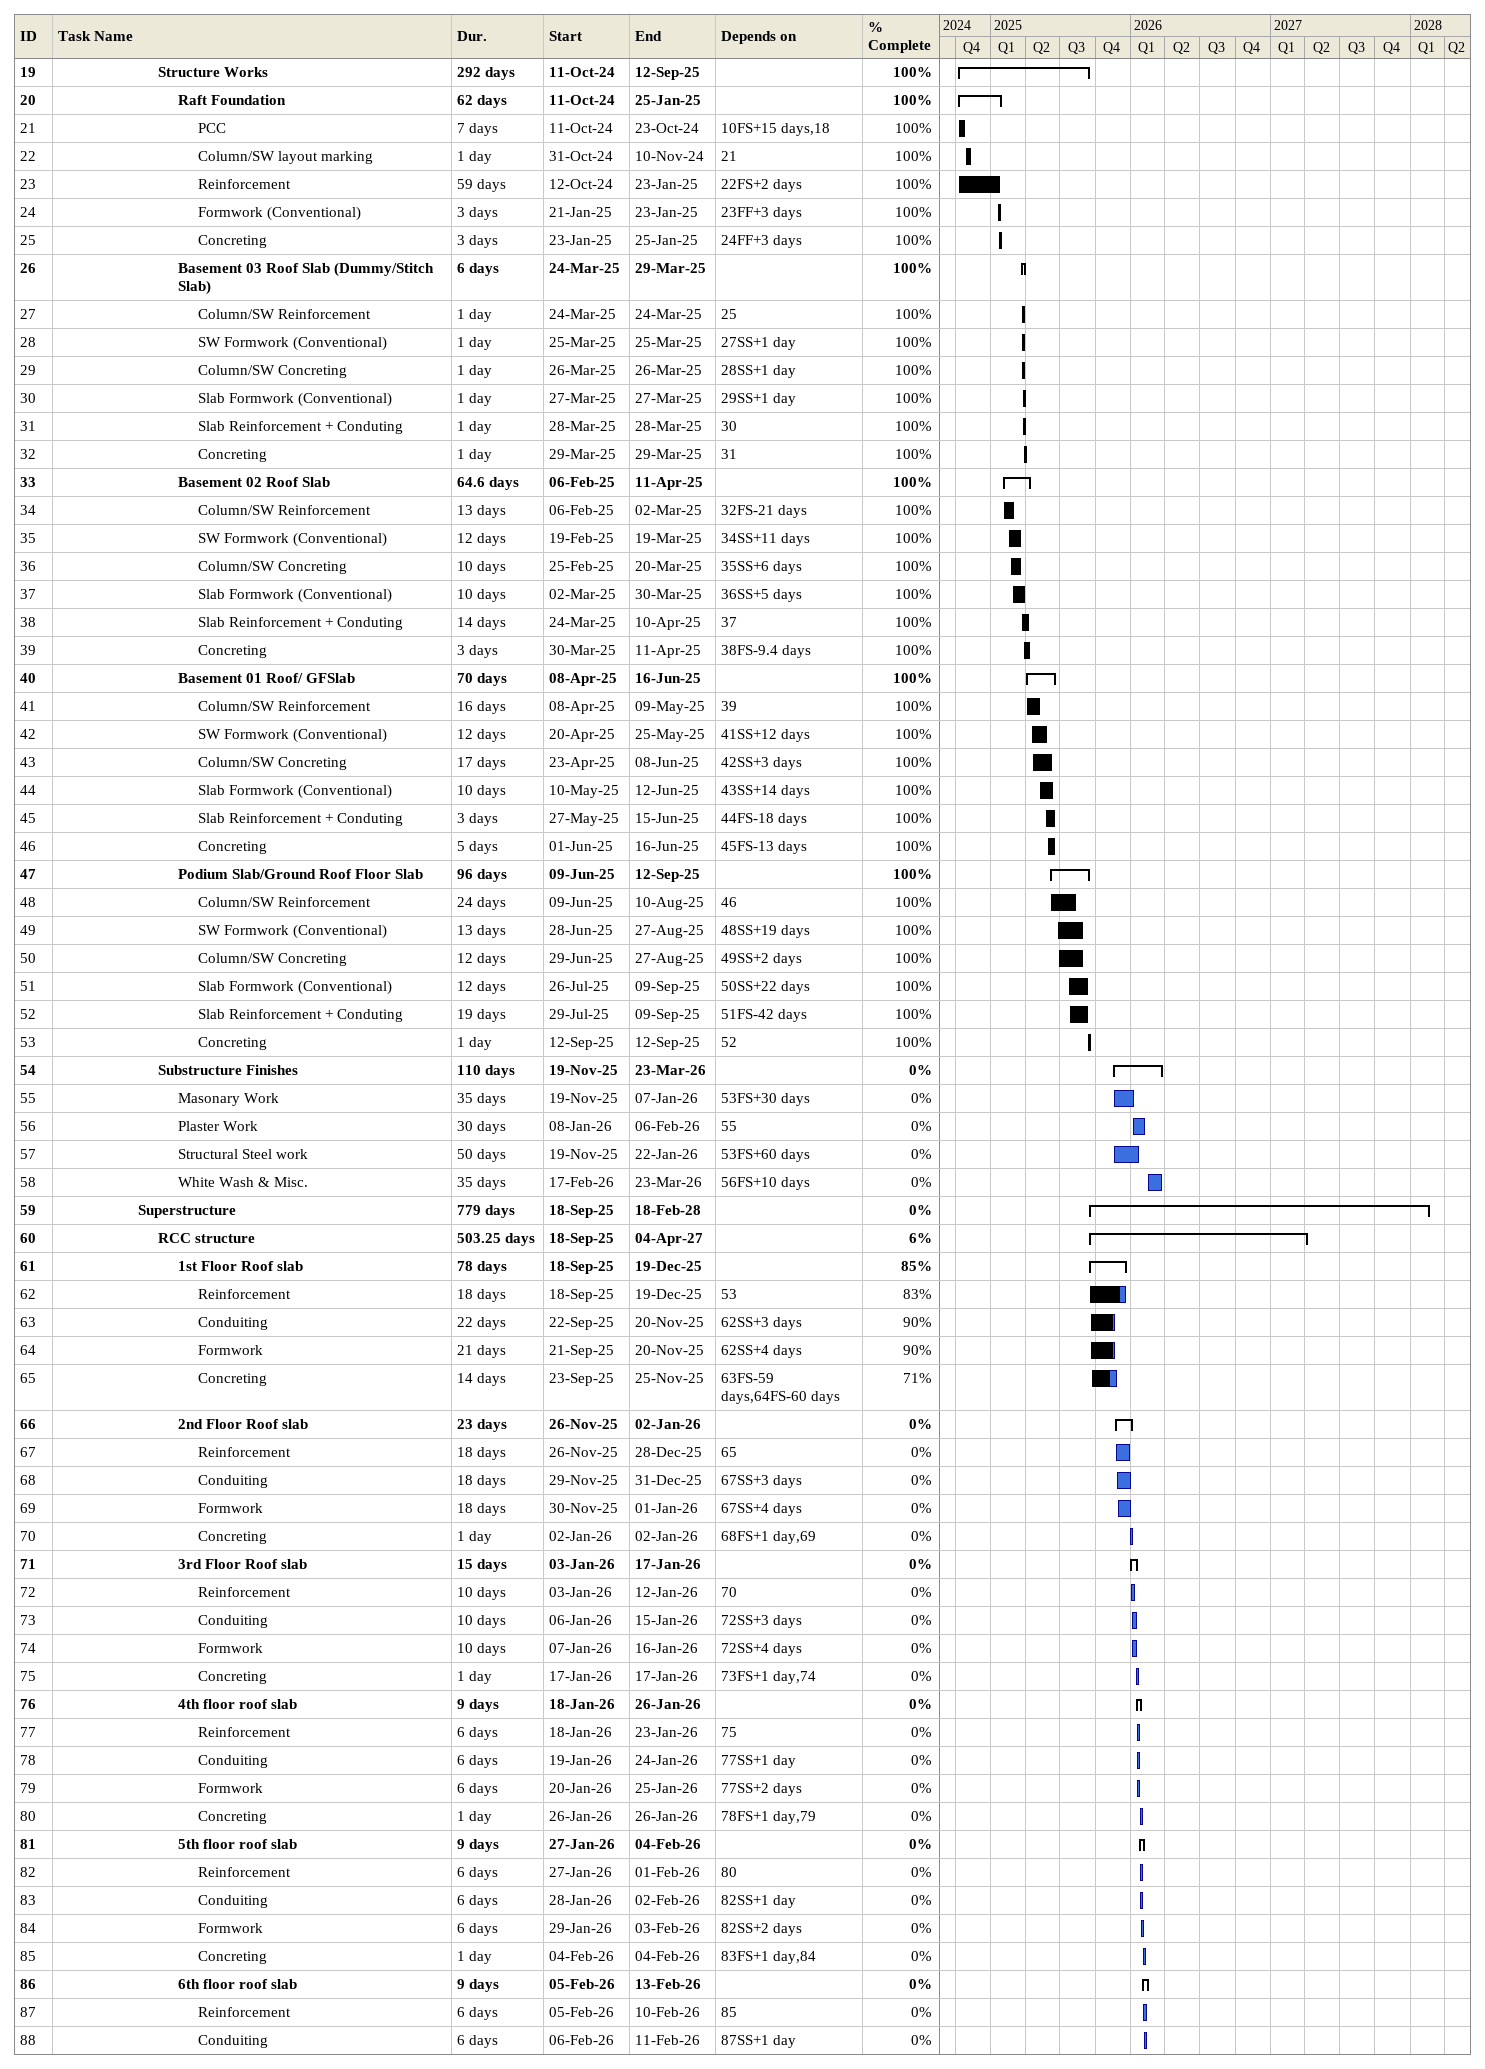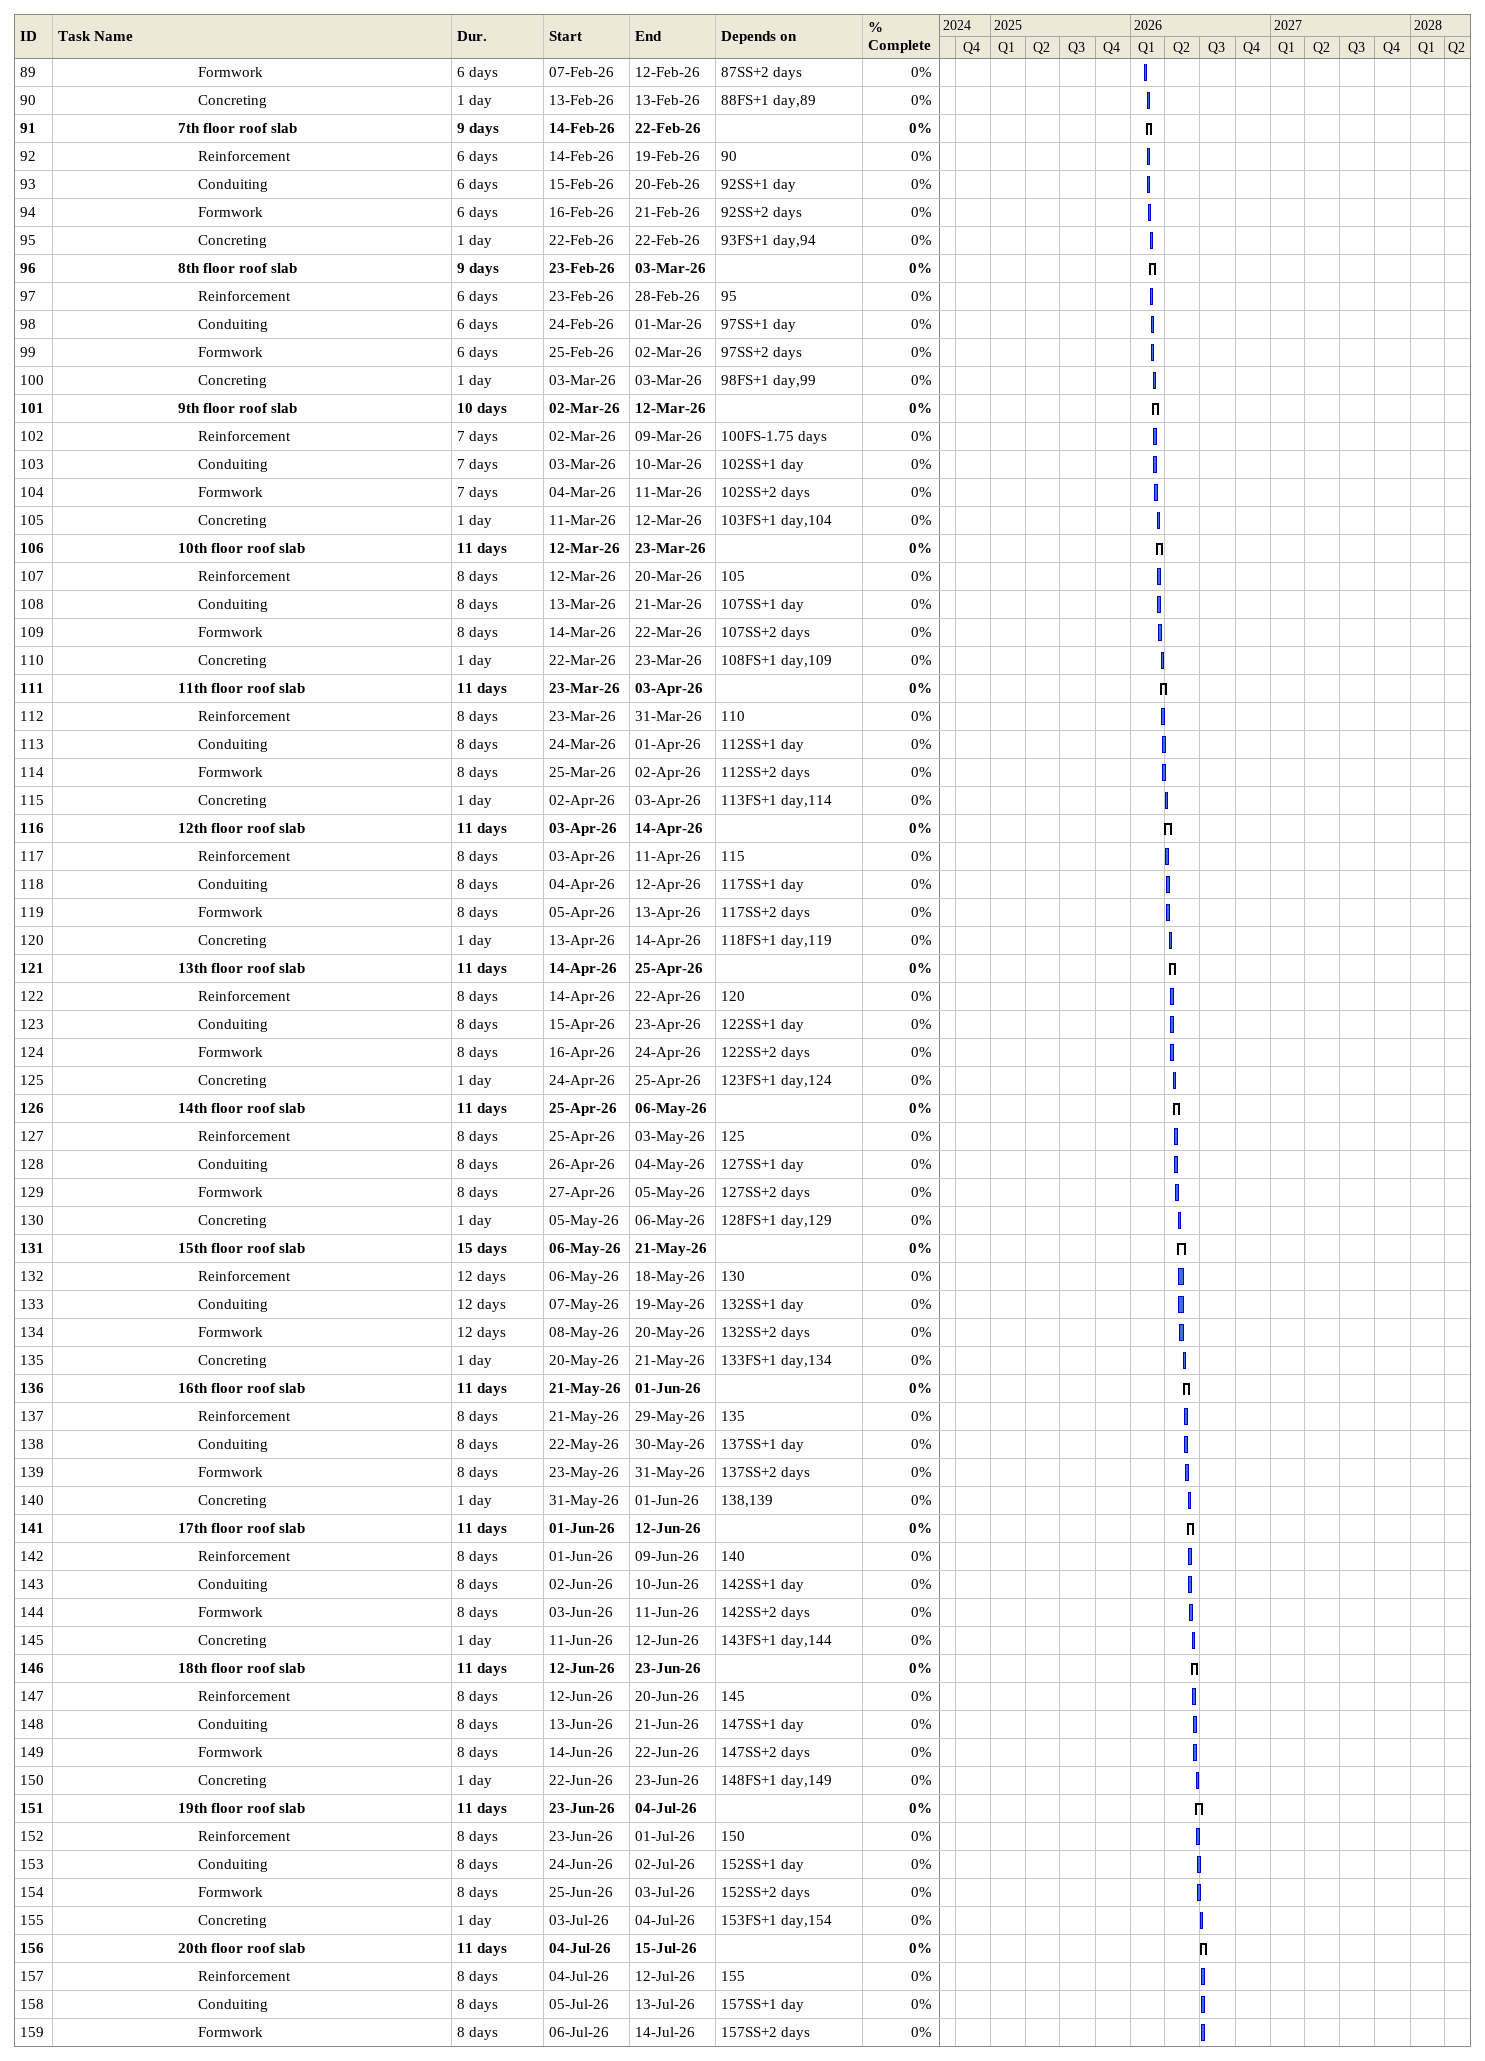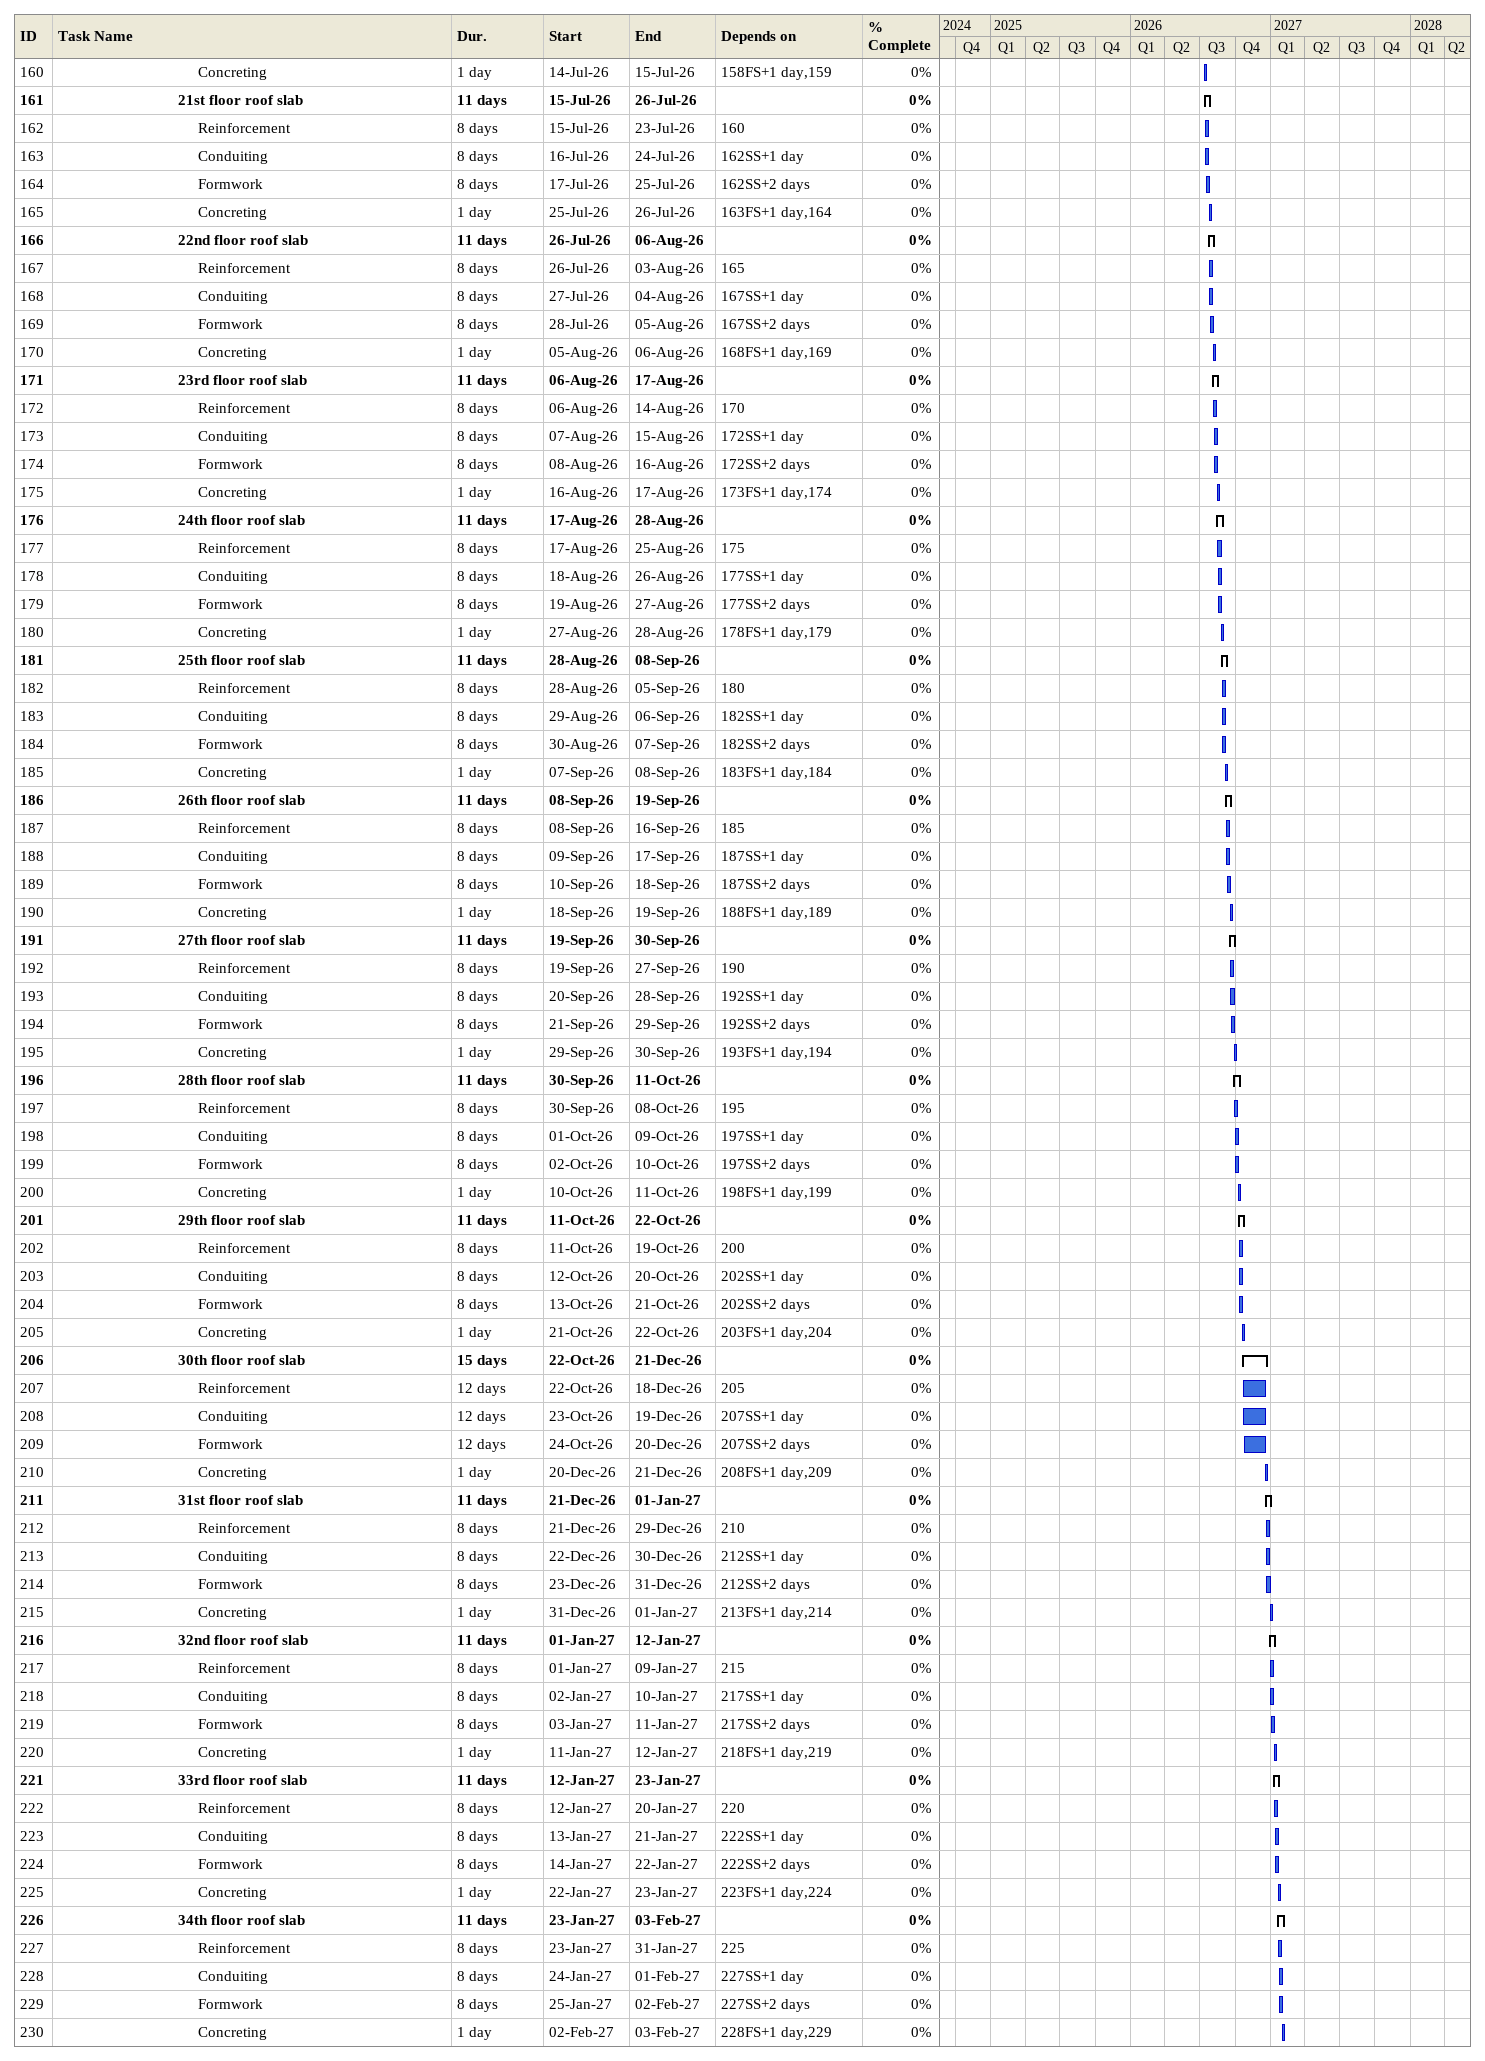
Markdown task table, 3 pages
| ID | Level | Task | Duration | Start | Finish | Predecessors | % complete |
|---|---|---|---|---|---|---|---|
| 19 | 6 | **Structure Works** | 292d | 2024-10-11 | 2025-09-12 |  | 100 |
| 20 | 7 | **Raft Foundation** | 62d | 2024-10-11 | 2025-01-25 |  | 100 |
| 21 | 8 | PCC | 7d | 2024-10-11 | 2024-10-23 | 10FS+15d, 18 | 100 |
| 22 | 8 | Column/SW layout marking | 1d | 2024-10-31 | 2024-11-10 | 21 | 100 |
| 23 | 8 | Reinforcement | 59d | 2024-10-12 | 2025-01-23 | 22FS+2d | 100 |
| 24 | 8 | Formwork (Conventional) | 3d | 2025-01-21 | 2025-01-23 | 23FF+3d | 100 |
| 25 | 8 | Concreting | 3d | 2025-01-23 | 2025-01-25 | 24FF+3d | 100 |
| 26 | 7 | **Basement 03 Roof Slab (Dummy/Stitch Slab)** | 6d | 2025-03-24 | 2025-03-29 |  | 100 |
| 27 | 8 | Column/SW Reinforcement | 1d | 2025-03-24 | 2025-03-24 | 25 | 100 |
| 28 | 8 | SW Formwork (Conventional) | 1d | 2025-03-25 | 2025-03-25 | 27SS+1d | 100 |
| 29 | 8 | Column/SW Concreting | 1d | 2025-03-26 | 2025-03-26 | 28SS+1d | 100 |
| 30 | 8 | Slab Formwork (Conventional) | 1d | 2025-03-27 | 2025-03-27 | 29SS+1d | 100 |
| 31 | 8 | Slab Reinforcement + Conduting | 1d | 2025-03-28 | 2025-03-28 | 30 | 100 |
| 32 | 8 | Concreting | 1d | 2025-03-29 | 2025-03-29 | 31 | 100 |
| 33 | 7 | **Basement 02 Roof Slab** | 64.6d | 2025-02-06 | 2025-04-11 |  | 100 |
| 34 | 8 | Column/SW Reinforcement | 13d | 2025-02-06 | 2025-03-02 | 32FS-21d | 100 |
| 35 | 8 | SW Formwork (Conventional) | 12d | 2025-02-19 | 2025-03-19 | 34SS+11d | 100 |
| 36 | 8 | Column/SW Concreting | 10d | 2025-02-25 | 2025-03-20 | 35SS+6d | 100 |
| 37 | 8 | Slab Formwork (Conventional) | 10d | 2025-03-02 | 2025-03-30 | 36SS+5d | 100 |
| 38 | 8 | Slab Reinforcement + Conduting | 14d | 2025-03-24 | 2025-04-10 | 37 | 100 |
| 39 | 8 | Concreting | 3d | 2025-03-30 | 2025-04-11 | 38FS-9.4d | 100 |
| 40 | 7 | **Basement 01 Roof/ GFSlab** | 70d | 2025-04-08 | 2025-06-16 |  | 100 |
| 41 | 8 | Column/SW Reinforcement | 16d | 2025-04-08 | 2025-05-09 | 39 | 100 |
| 42 | 8 | SW Formwork (Conventional) | 12d | 2025-04-20 | 2025-05-25 | 41SS+12d | 100 |
| 43 | 8 | Column/SW Concreting | 17d | 2025-04-23 | 2025-06-08 | 42SS+3d | 100 |
| 44 | 8 | Slab Formwork (Conventional) | 10d | 2025-05-10 | 2025-06-12 | 43SS+14d | 100 |
| 45 | 8 | Slab Reinforcement + Conduting | 3d | 2025-05-27 | 2025-06-15 | 44FS-18d | 100 |
| 46 | 8 | Concreting | 5d | 2025-06-01 | 2025-06-16 | 45FS-13d | 100 |
| 47 | 7 | **Podium Slab/Ground Roof Floor Slab** | 96d | 2025-06-09 | 2025-09-12 |  | 100 |
| 48 | 8 | Column/SW Reinforcement | 24d | 2025-06-09 | 2025-08-10 | 46 | 100 |
| 49 | 8 | SW Formwork (Conventional) | 13d | 2025-06-28 | 2025-08-27 | 48SS+19d | 100 |
| 50 | 8 | Column/SW Concreting | 12d | 2025-06-29 | 2025-08-27 | 49SS+2d | 100 |
| 51 | 8 | Slab Formwork (Conventional) | 12d | 2025-07-26 | 2025-09-09 | 50SS+22d | 100 |
| 52 | 8 | Slab Reinforcement + Conduting | 19d | 2025-07-29 | 2025-09-09 | 51FS-42d | 100 |
| 53 | 8 | Concreting | 1d | 2025-09-12 | 2025-09-12 | 52 | 100 |
| 54 | 6 | **Substructure Finishes** | 110d | 2025-11-19 | 2026-03-23 |  | 0 |
| 55 | 7 | Masonary Work | 35d | 2025-11-19 | 2026-01-07 | 53FS+30d | 0 |
| 56 | 7 | Plaster Work | 30d | 2026-01-08 | 2026-02-06 | 55 | 0 |
| 57 | 7 | Structural Steel work | 50d | 2025-11-19 | 2026-01-22 | 53FS+60d | 0 |
| 58 | 7 | White Wash & Misc. | 35d | 2026-02-17 | 2026-03-23 | 56FS+10d | 0 |
| 59 | 5 | **Superstructure** | 779d | 2025-09-18 | 2028-02-18 |  | 0 |
| 60 | 6 | **RCC structure** | 503.25d | 2025-09-18 | 2027-04-04 |  | 6 |
| 61 | 7 | **1st Floor Roof slab** | 78d | 2025-09-18 | 2025-12-19 |  | 85 |
| 62 | 8 | Reinforcement | 18d | 2025-09-18 | 2025-12-19 | 53 | 83 |
| 63 | 8 | Conduiting | 22d | 2025-09-22 | 2025-11-20 | 62SS+3d | 90 |
| 64 | 8 | Formwork | 21d | 2025-09-21 | 2025-11-20 | 62SS+4d | 90 |
| 65 | 8 | Concreting | 14d | 2025-09-23 | 2025-11-25 | 63FS-59d, 64FS-60d | 71 |
| 66 | 7 | **2nd Floor Roof slab** | 23d | 2025-11-26 | 2026-01-02 |  | 0 |
| 67 | 8 | Reinforcement | 18d | 2025-11-26 | 2025-12-28 | 65 | 0 |
| 68 | 8 | Conduiting | 18d | 2025-11-29 | 2025-12-31 | 67SS+3d | 0 |
| 69 | 8 | Formwork | 18d | 2025-11-30 | 2026-01-01 | 67SS+4d | 0 |
| 70 | 8 | Concreting | 1d | 2026-01-02 | 2026-01-02 | 68FS+1d, 69 | 0 |
| 71 | 7 | **3rd Floor Roof slab** | 15d | 2026-01-03 | 2026-01-17 |  | 0 |
| 72 | 8 | Reinforcement | 10d | 2026-01-03 | 2026-01-12 | 70 | 0 |
| 73 | 8 | Conduiting | 10d | 2026-01-06 | 2026-01-15 | 72SS+3d | 0 |
| 74 | 8 | Formwork | 10d | 2026-01-07 | 2026-01-16 | 72SS+4d | 0 |
| 75 | 8 | Concreting | 1d | 2026-01-17 | 2026-01-17 | 73FS+1d, 74 | 0 |
| 76 | 7 | **4th floor roof slab** | 9d | 2026-01-18 | 2026-01-26 |  | 0 |
| 77 | 8 | Reinforcement | 6d | 2026-01-18 | 2026-01-23 | 75 | 0 |
| 78 | 8 | Conduiting | 6d | 2026-01-19 | 2026-01-24 | 77SS+1d | 0 |
| 79 | 8 | Formwork | 6d | 2026-01-20 | 2026-01-25 | 77SS+2d | 0 |
| 80 | 8 | Concreting | 1d | 2026-01-26 | 2026-01-26 | 78FS+1d, 79 | 0 |
| 81 | 7 | **5th floor roof slab** | 9d | 2026-01-27 | 2026-02-04 |  | 0 |
| 82 | 8 | Reinforcement | 6d | 2026-01-27 | 2026-02-01 | 80 | 0 |
| 83 | 8 | Conduiting | 6d | 2026-01-28 | 2026-02-02 | 82SS+1d | 0 |
| 84 | 8 | Formwork | 6d | 2026-01-29 | 2026-02-03 | 82SS+2d | 0 |
| 85 | 8 | Concreting | 1d | 2026-02-04 | 2026-02-04 | 83FS+1d, 84 | 0 |
| 86 | 7 | **6th floor roof slab** | 9d | 2026-02-05 | 2026-02-13 |  | 0 |
| 87 | 8 | Reinforcement | 6d | 2026-02-05 | 2026-02-10 | 85 | 0 |
| 88 | 8 | Conduiting | 6d | 2026-02-06 | 2026-02-11 | 87SS+1d | 0 |
| 89 | 8 | Formwork | 6d | 2026-02-07 | 2026-02-12 | 87SS+2d | 0 |
| 90 | 8 | Concreting | 1d | 2026-02-13 | 2026-02-13 | 88FS+1d, 89 | 0 |
| 91 | 7 | **7th floor roof slab** | 9d | 2026-02-14 | 2026-02-22 |  | 0 |
| 92 | 8 | Reinforcement | 6d | 2026-02-14 | 2026-02-19 | 90 | 0 |
| 93 | 8 | Conduiting | 6d | 2026-02-15 | 2026-02-20 | 92SS+1d | 0 |
| 94 | 8 | Formwork | 6d | 2026-02-16 | 2026-02-21 | 92SS+2d | 0 |
| 95 | 8 | Concreting | 1d | 2026-02-22 | 2026-02-22 | 93FS+1d, 94 | 0 |
| 96 | 7 | **8th floor roof slab** | 9d | 2026-02-23 | 2026-03-03 |  | 0 |
| 97 | 8 | Reinforcement | 6d | 2026-02-23 | 2026-02-28 | 95 | 0 |
| 98 | 8 | Conduiting | 6d | 2026-02-24 | 2026-03-01 | 97SS+1d | 0 |
| 99 | 8 | Formwork | 6d | 2026-02-25 | 2026-03-02 | 97SS+2d | 0 |
| 100 | 8 | Concreting | 1d | 2026-03-03 | 2026-03-03 | 98FS+1d, 99 | 0 |
| 101 | 7 | **9th floor roof slab** | 10d | 2026-03-02 | 2026-03-12 |  | 0 |
| 102 | 8 | Reinforcement | 7d | 2026-03-02 | 2026-03-09 | 100FS-1.75d | 0 |
| 103 | 8 | Conduiting | 7d | 2026-03-03 | 2026-03-10 | 102SS+1d | 0 |
| 104 | 8 | Formwork | 7d | 2026-03-04 | 2026-03-11 | 102SS+2d | 0 |
| 105 | 8 | Concreting | 1d | 2026-03-11 | 2026-03-12 | 103FS+1d, 104 | 0 |
| 106 | 7 | **10th floor roof slab** | 11d | 2026-03-12 | 2026-03-23 |  | 0 |
| 107 | 8 | Reinforcement | 8d | 2026-03-12 | 2026-03-20 | 105 | 0 |
| 108 | 8 | Conduiting | 8d | 2026-03-13 | 2026-03-21 | 107SS+1d | 0 |
| 109 | 8 | Formwork | 8d | 2026-03-14 | 2026-03-22 | 107SS+2d | 0 |
| 110 | 8 | Concreting | 1d | 2026-03-22 | 2026-03-23 | 108FS+1d, 109 | 0 |
| 111 | 7 | **11th floor roof slab** | 11d | 2026-03-23 | 2026-04-03 |  | 0 |
| 112 | 8 | Reinforcement | 8d | 2026-03-23 | 2026-03-31 | 110 | 0 |
| 113 | 8 | Conduiting | 8d | 2026-03-24 | 2026-04-01 | 112SS+1d | 0 |
| 114 | 8 | Formwork | 8d | 2026-03-25 | 2026-04-02 | 112SS+2d | 0 |
| 115 | 8 | Concreting | 1d | 2026-04-02 | 2026-04-03 | 113FS+1d, 114 | 0 |
| 116 | 7 | **12th floor roof slab** | 11d | 2026-04-03 | 2026-04-14 |  | 0 |
| 117 | 8 | Reinforcement | 8d | 2026-04-03 | 2026-04-11 | 115 | 0 |
| 118 | 8 | Conduiting | 8d | 2026-04-04 | 2026-04-12 | 117SS+1d | 0 |
| 119 | 8 | Formwork | 8d | 2026-04-05 | 2026-04-13 | 117SS+2d | 0 |
| 120 | 8 | Concreting | 1d | 2026-04-13 | 2026-04-14 | 118FS+1d, 119 | 0 |
| 121 | 7 | **13th floor roof slab** | 11d | 2026-04-14 | 2026-04-25 |  | 0 |
| 122 | 8 | Reinforcement | 8d | 2026-04-14 | 2026-04-22 | 120 | 0 |
| 123 | 8 | Conduiting | 8d | 2026-04-15 | 2026-04-23 | 122SS+1d | 0 |
| 124 | 8 | Formwork | 8d | 2026-04-16 | 2026-04-24 | 122SS+2d | 0 |
| 125 | 8 | Concreting | 1d | 2026-04-24 | 2026-04-25 | 123FS+1d, 124 | 0 |
| 126 | 7 | **14th floor roof slab** | 11d | 2026-04-25 | 2026-05-06 |  | 0 |
| 127 | 8 | Reinforcement | 8d | 2026-04-25 | 2026-05-03 | 125 | 0 |
| 128 | 8 | Conduiting | 8d | 2026-04-26 | 2026-05-04 | 127SS+1d | 0 |
| 129 | 8 | Formwork | 8d | 2026-04-27 | 2026-05-05 | 127SS+2d | 0 |
| 130 | 8 | Concreting | 1d | 2026-05-05 | 2026-05-06 | 128FS+1d, 129 | 0 |
| 131 | 7 | **15th floor roof slab** | 15d | 2026-05-06 | 2026-05-21 |  | 0 |
| 132 | 8 | Reinforcement | 12d | 2026-05-06 | 2026-05-18 | 130 | 0 |
| 133 | 8 | Conduiting | 12d | 2026-05-07 | 2026-05-19 | 132SS+1d | 0 |
| 134 | 8 | Formwork | 12d | 2026-05-08 | 2026-05-20 | 132SS+2d | 0 |
| 135 | 8 | Concreting | 1d | 2026-05-20 | 2026-05-21 | 133FS+1d, 134 | 0 |
| 136 | 7 | **16th floor roof slab** | 11d | 2026-05-21 | 2026-06-01 |  | 0 |
| 137 | 8 | Reinforcement | 8d | 2026-05-21 | 2026-05-29 | 135 | 0 |
| 138 | 8 | Conduiting | 8d | 2026-05-22 | 2026-05-30 | 137SS+1d | 0 |
| 139 | 8 | Formwork | 8d | 2026-05-23 | 2026-05-31 | 137SS+2d | 0 |
| 140 | 8 | Concreting | 1d | 2026-05-31 | 2026-06-01 | 138, 139 | 0 |
| 141 | 7 | **17th floor roof slab** | 11d | 2026-06-01 | 2026-06-12 |  | 0 |
| 142 | 8 | Reinforcement | 8d | 2026-06-01 | 2026-06-09 | 140 | 0 |
| 143 | 8 | Conduiting | 8d | 2026-06-02 | 2026-06-10 | 142SS+1d | 0 |
| 144 | 8 | Formwork | 8d | 2026-06-03 | 2026-06-11 | 142SS+2d | 0 |
| 145 | 8 | Concreting | 1d | 2026-06-11 | 2026-06-12 | 143FS+1d, 144 | 0 |
| 146 | 7 | **18th floor roof slab** | 11d | 2026-06-12 | 2026-06-23 |  | 0 |
| 147 | 8 | Reinforcement | 8d | 2026-06-12 | 2026-06-20 | 145 | 0 |
| 148 | 8 | Conduiting | 8d | 2026-06-13 | 2026-06-21 | 147SS+1d | 0 |
| 149 | 8 | Formwork | 8d | 2026-06-14 | 2026-06-22 | 147SS+2d | 0 |
| 150 | 8 | Concreting | 1d | 2026-06-22 | 2026-06-23 | 148FS+1d, 149 | 0 |
| 151 | 7 | **19th floor roof slab** | 11d | 2026-06-23 | 2026-07-04 |  | 0 |
| 152 | 8 | Reinforcement | 8d | 2026-06-23 | 2026-07-01 | 150 | 0 |
| 153 | 8 | Conduiting | 8d | 2026-06-24 | 2026-07-02 | 152SS+1d | 0 |
| 154 | 8 | Formwork | 8d | 2026-06-25 | 2026-07-03 | 152SS+2d | 0 |
| 155 | 8 | Concreting | 1d | 2026-07-03 | 2026-07-04 | 153FS+1d, 154 | 0 |
| 156 | 7 | **20th floor roof slab** | 11d | 2026-07-04 | 2026-07-15 |  | 0 |
| 157 | 8 | Reinforcement | 8d | 2026-07-04 | 2026-07-12 | 155 | 0 |
| 158 | 8 | Conduiting | 8d | 2026-07-05 | 2026-07-13 | 157SS+1d | 0 |
| 159 | 8 | Formwork | 8d | 2026-07-06 | 2026-07-14 | 157SS+2d | 0 |
| 160 | 8 | Concreting | 1d | 2026-07-14 | 2026-07-15 | 158FS+1d, 159 | 0 |
| 161 | 7 | **21st floor roof slab** | 11d | 2026-07-15 | 2026-07-26 |  | 0 |
| 162 | 8 | Reinforcement | 8d | 2026-07-15 | 2026-07-23 | 160 | 0 |
| 163 | 8 | Conduiting | 8d | 2026-07-16 | 2026-07-24 | 162SS+1d | 0 |
| 164 | 8 | Formwork | 8d | 2026-07-17 | 2026-07-25 | 162SS+2d | 0 |
| 165 | 8 | Concreting | 1d | 2026-07-25 | 2026-07-26 | 163FS+1d, 164 | 0 |
| 166 | 7 | **22nd floor roof slab** | 11d | 2026-07-26 | 2026-08-06 |  | 0 |
| 167 | 8 | Reinforcement | 8d | 2026-07-26 | 2026-08-03 | 165 | 0 |
| 168 | 8 | Conduiting | 8d | 2026-07-27 | 2026-08-04 | 167SS+1d | 0 |
| 169 | 8 | Formwork | 8d | 2026-07-28 | 2026-08-05 | 167SS+2d | 0 |
| 170 | 8 | Concreting | 1d | 2026-08-05 | 2026-08-06 | 168FS+1d, 169 | 0 |
| 171 | 7 | **23rd floor roof slab** | 11d | 2026-08-06 | 2026-08-17 |  | 0 |
| 172 | 8 | Reinforcement | 8d | 2026-08-06 | 2026-08-14 | 170 | 0 |
| 173 | 8 | Conduiting | 8d | 2026-08-07 | 2026-08-15 | 172SS+1d | 0 |
| 174 | 8 | Formwork | 8d | 2026-08-08 | 2026-08-16 | 172SS+2d | 0 |
| 175 | 8 | Concreting | 1d | 2026-08-16 | 2026-08-17 | 173FS+1d, 174 | 0 |
| 176 | 7 | **24th floor roof slab** | 11d | 2026-08-17 | 2026-08-28 |  | 0 |
| 177 | 8 | Reinforcement | 8d | 2026-08-17 | 2026-08-25 | 175 | 0 |
| 178 | 8 | Conduiting | 8d | 2026-08-18 | 2026-08-26 | 177SS+1d | 0 |
| 179 | 8 | Formwork | 8d | 2026-08-19 | 2026-08-27 | 177SS+2d | 0 |
| 180 | 8 | Concreting | 1d | 2026-08-27 | 2026-08-28 | 178FS+1d, 179 | 0 |
| 181 | 7 | **25th floor roof slab** | 11d | 2026-08-28 | 2026-09-08 |  | 0 |
| 182 | 8 | Reinforcement | 8d | 2026-08-28 | 2026-09-05 | 180 | 0 |
| 183 | 8 | Conduiting | 8d | 2026-08-29 | 2026-09-06 | 182SS+1d | 0 |
| 184 | 8 | Formwork | 8d | 2026-08-30 | 2026-09-07 | 182SS+2d | 0 |
| 185 | 8 | Concreting | 1d | 2026-09-07 | 2026-09-08 | 183FS+1d, 184 | 0 |
| 186 | 7 | **26th floor roof slab** | 11d | 2026-09-08 | 2026-09-19 |  | 0 |
| 187 | 8 | Reinforcement | 8d | 2026-09-08 | 2026-09-16 | 185 | 0 |
| 188 | 8 | Conduiting | 8d | 2026-09-09 | 2026-09-17 | 187SS+1d | 0 |
| 189 | 8 | Formwork | 8d | 2026-09-10 | 2026-09-18 | 187SS+2d | 0 |
| 190 | 8 | Concreting | 1d | 2026-09-18 | 2026-09-19 | 188FS+1d, 189 | 0 |
| 191 | 7 | **27th floor roof slab** | 11d | 2026-09-19 | 2026-09-30 |  | 0 |
| 192 | 8 | Reinforcement | 8d | 2026-09-19 | 2026-09-27 | 190 | 0 |
| 193 | 8 | Conduiting | 8d | 2026-09-20 | 2026-09-28 | 192SS+1d | 0 |
| 194 | 8 | Formwork | 8d | 2026-09-21 | 2026-09-29 | 192SS+2d | 0 |
| 195 | 8 | Concreting | 1d | 2026-09-29 | 2026-09-30 | 193FS+1d, 194 | 0 |
| 196 | 7 | **28th floor roof slab** | 11d | 2026-09-30 | 2026-10-11 |  | 0 |
| 197 | 8 | Reinforcement | 8d | 2026-09-30 | 2026-10-08 | 195 | 0 |
| 198 | 8 | Conduiting | 8d | 2026-10-01 | 2026-10-09 | 197SS+1d | 0 |
| 199 | 8 | Formwork | 8d | 2026-10-02 | 2026-10-10 | 197SS+2d | 0 |
| 200 | 8 | Concreting | 1d | 2026-10-10 | 2026-10-11 | 198FS+1d, 199 | 0 |
| 201 | 7 | **29th floor roof slab** | 11d | 2026-10-11 | 2026-10-22 |  | 0 |
| 202 | 8 | Reinforcement | 8d | 2026-10-11 | 2026-10-19 | 200 | 0 |
| 203 | 8 | Conduiting | 8d | 2026-10-12 | 2026-10-20 | 202SS+1d | 0 |
| 204 | 8 | Formwork | 8d | 2026-10-13 | 2026-10-21 | 202SS+2d | 0 |
| 205 | 8 | Concreting | 1d | 2026-10-21 | 2026-10-22 | 203FS+1d, 204 | 0 |
| 206 | 7 | **30th floor roof slab** | 15d | 2026-10-22 | 2026-12-21 |  | 0 |
| 207 | 8 | Reinforcement | 12d | 2026-10-22 | 2026-12-18 | 205 | 0 |
| 208 | 8 | Conduiting | 12d | 2026-10-23 | 2026-12-19 | 207SS+1d | 0 |
| 209 | 8 | Formwork | 12d | 2026-10-24 | 2026-12-20 | 207SS+2d | 0 |
| 210 | 8 | Concreting | 1d | 2026-12-20 | 2026-12-21 | 208FS+1d, 209 | 0 |
| 211 | 7 | **31st floor roof slab** | 11d | 2026-12-21 | 2027-01-01 |  | 0 |
| 212 | 8 | Reinforcement | 8d | 2026-12-21 | 2026-12-29 | 210 | 0 |
| 213 | 8 | Conduiting | 8d | 2026-12-22 | 2026-12-30 | 212SS+1d | 0 |
| 214 | 8 | Formwork | 8d | 2026-12-23 | 2026-12-31 | 212SS+2d | 0 |
| 215 | 8 | Concreting | 1d | 2026-12-31 | 2027-01-01 | 213FS+1d, 214 | 0 |
| 216 | 7 | **32nd floor roof slab** | 11d | 2027-01-01 | 2027-01-12 |  | 0 |
| 217 | 8 | Reinforcement | 8d | 2027-01-01 | 2027-01-09 | 215 | 0 |
| 218 | 8 | Conduiting | 8d | 2027-01-02 | 2027-01-10 | 217SS+1d | 0 |
| 219 | 8 | Formwork | 8d | 2027-01-03 | 2027-01-11 | 217SS+2d | 0 |
| 220 | 8 | Concreting | 1d | 2027-01-11 | 2027-01-12 | 218FS+1d, 219 | 0 |
| 221 | 7 | **33rd floor roof slab** | 11d | 2027-01-12 | 2027-01-23 |  | 0 |
| 222 | 8 | Reinforcement | 8d | 2027-01-12 | 2027-01-20 | 220 | 0 |
| 223 | 8 | Conduiting | 8d | 2027-01-13 | 2027-01-21 | 222SS+1d | 0 |
| 224 | 8 | Formwork | 8d | 2027-01-14 | 2027-01-22 | 222SS+2d | 0 |
| 225 | 8 | Concreting | 1d | 2027-01-22 | 2027-01-23 | 223FS+1d, 224 | 0 |
| 226 | 7 | **34th floor roof slab** | 11d | 2027-01-23 | 2027-02-03 |  | 0 |
| 227 | 8 | Reinforcement | 8d | 2027-01-23 | 2027-01-31 | 225 | 0 |
| 228 | 8 | Conduiting | 8d | 2027-01-24 | 2027-02-01 | 227SS+1d | 0 |
| 229 | 8 | Formwork | 8d | 2027-01-25 | 2027-02-02 | 227SS+2d | 0 |
| 230 | 8 | Concreting | 1d | 2027-02-02 | 2027-02-03 | 228FS+1d, 229 | 0 |
